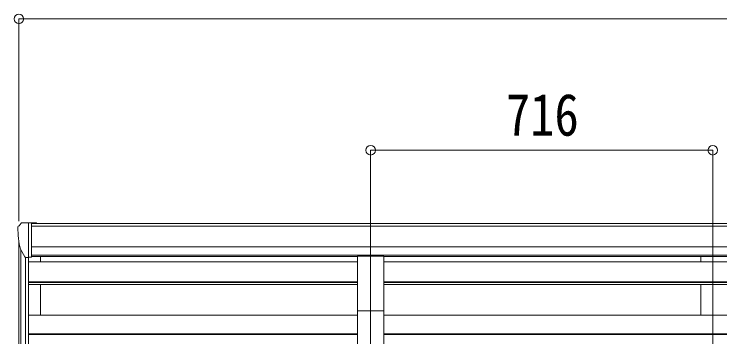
# Model space of a CAD drawing. Units: millimetres at full size. Extents: x -5590 to 5652, y -3902 to 3858.
# Drawn here: x 762 to 2239, y 1203 to 1878 of the extents above; entities that cross this region are included whole.
import ezdxf
from ezdxf.enums import TextEntityAlignment as Align

# ---------------------------------------------------------------- set-up
doc = ezdxf.new("R2010")
doc.units = ezdxf.units.MM
doc.header["$LTSCALE"] = 20
doc.header["$PDMODE"] = 32
doc.header["$PDSIZE"] = 20
for name, color, linetype, lineweight in [('0-1_本体', 4, 'Continuous', 9), ('0-2_部品', 7, 'Continuous', 9), ('0-8_PARTS2', 2, 'Continuous', 9), ('0-A_寸法', 6, 'Continuous', 9)]:
    doc.layers.add(name, color=color, linetype=linetype, lineweight=lineweight)
doc.styles.add('ＭＳ ゴシック', font='')
doc.styles.get('ＭＳ ゴシック').set_extended_font_data('MS Gothic')

msp = doc.modelspace()

# ---------------------------------------------------------------- linework, layer by layer
at = {"layer": '0-1_本体'}
for p, q in [((798.11, 1440.34), (3649.11, 1440.34)), ((798.11, 1434.99), (3649.11, 1434.99)), ((771.61, 1090.82), (771.61, 1403.59)), ((798.11, 1391.46), (3649.11, 1391.46)), ((775.9, 1384.79), (775.9, 1066.55)), ((798.11, 1373.79), (3649.11, 1373.79)), ((785.61, 1369.43), (785.61, 1048.55)), ((791.61, 1368.96), (791.61, 1092.99)), ((1480.22, 1360.16), (791.61, 1360.16)), ((1480.22, 1371.42), (798.11, 1371.42)), ((816.61, 1360.16), (816.61, 1371.42)), ((1535.22, 1371.42), (2912.11, 1371.42)), ((1535.22, 1360.16), (2912.11, 1360.16)), ((2198.72, 1371.35), (2198.72, 1360.16)), ((1480.22, 1318.23), (791.61, 1318.23)), ((1480.22, 1316.74), (791.61, 1316.74)), ((1535.22, 1318.23), (2912.11, 1318.23)), ((1535.22, 1316.74), (2912.11, 1316.74)), ((1480.22, 1312.54), (791.61, 1312.54)), ((816.61, 1248.8), (816.61, 1312.54)), ((1535.22, 1312.54), (2912.11, 1312.54)), ((2198.72, 1312.54), (2198.72, 1248.8)), ((1480.22, 1258.37), (1480.22, 941.58)), ((1535.22, 941.58), (1535.22, 1258.37)), ((1480.21, 1248.8), (791.61, 1248.8)), ((1535.23, 1248.8), (2912.12, 1248.8)), ((1480.22, 1209.36), (791.61, 1209.36)), ((1480.22, 1207.89), (791.61, 1207.89)), ((1535.22, 1209.36), (2912.11, 1209.36)), ((1535.22, 1207.89), (2912.11, 1207.89))]:
    msp.add_line(p, q, dxfattribs=at)
at = {"layer": '0-2_部品'}
for p, q in [((776.52, 1441.37), (772.46, 1435.57)), ((779.61, 1441.94), (777.28, 1441.8)), ((779.61, 1441.94), (798.11, 1441.94)), ((791.61, 1368.96), (791.61, 1441.94)), ((798.11, 1441.94), (808.11, 1441.85)), ((798.11, 1369.96), (798.11, 1441.94)), ((808.11, 1440.34), (808.11, 1441.85)), ((769.61, 1432.57), (769.61, 1431.94)), ((783.99, 1370.77), (774.71, 1386.84)), ((791.61, 1368.96), (786.4, 1369.28)), ((798.11, 1369.96), (791.61, 1369.96)), ((1480.22, 1372.1), (1535.22, 1372.1)), ((1480.22, 1257.94), (1480.22, 1372.1)), ((1535.22, 1257.94), (1535.22, 1372.1)), ((1480.22, 1257.94), (1535.22, 1257.94))]:
    msp.add_line(p, q, dxfattribs=at)
for centre, radius, start, end in [((772.61, 1432.57), 3, 93, 180), ((777.34, 1440.8), 1, 93.5, 145), ((971.61, 1431.94), 202, 180, 192.90261), ((786.59, 1372.27), 3, 210, 266.5)]:
    msp.add_arc(centre, radius, start, end, dxfattribs=at)
at = {"layer": '0-8_PARTS2'}
for p, q in [((1507.61, 1483.86), (1507.61, -1479.6)), ((2223.72, 1485.27), (2223.72, 1078.48))]:
    msp.add_line(p, q, dxfattribs=at)
at = {"layer": '0-A_寸法'}
for p, q in [((771.61, 1868.15), (771.61, 1445.53)), ((771.61, 1868.15), (3675.61, 1868.15)), ((1507.72, 1593.53), (1507.72, 1445.53)), ((1507.72, 1593.53), (2223.72, 1593.53)), ((2223.72, 1593.53), (2223.72, 1445.53))]:
    msp.add_line(p, q, dxfattribs=at)
for p in [(771.61, 1868.15), (1507.72, 1593.53), (2223.72, 1593.53)]:
    msp.add_point(p, dxfattribs=at)

# ---------------------------------------------------------------- texts
at = {"layer": '0-A_寸法', "color": 7, "style": 'ＭＳ ゴシック', "width": 0.85}
msp.add_text('716', height=87.98, dxfattribs=at).set_placement((1790.72, 1597.53), align=Align.BOTTOM_LEFT)

doc.saveas('drawing.dxf')
